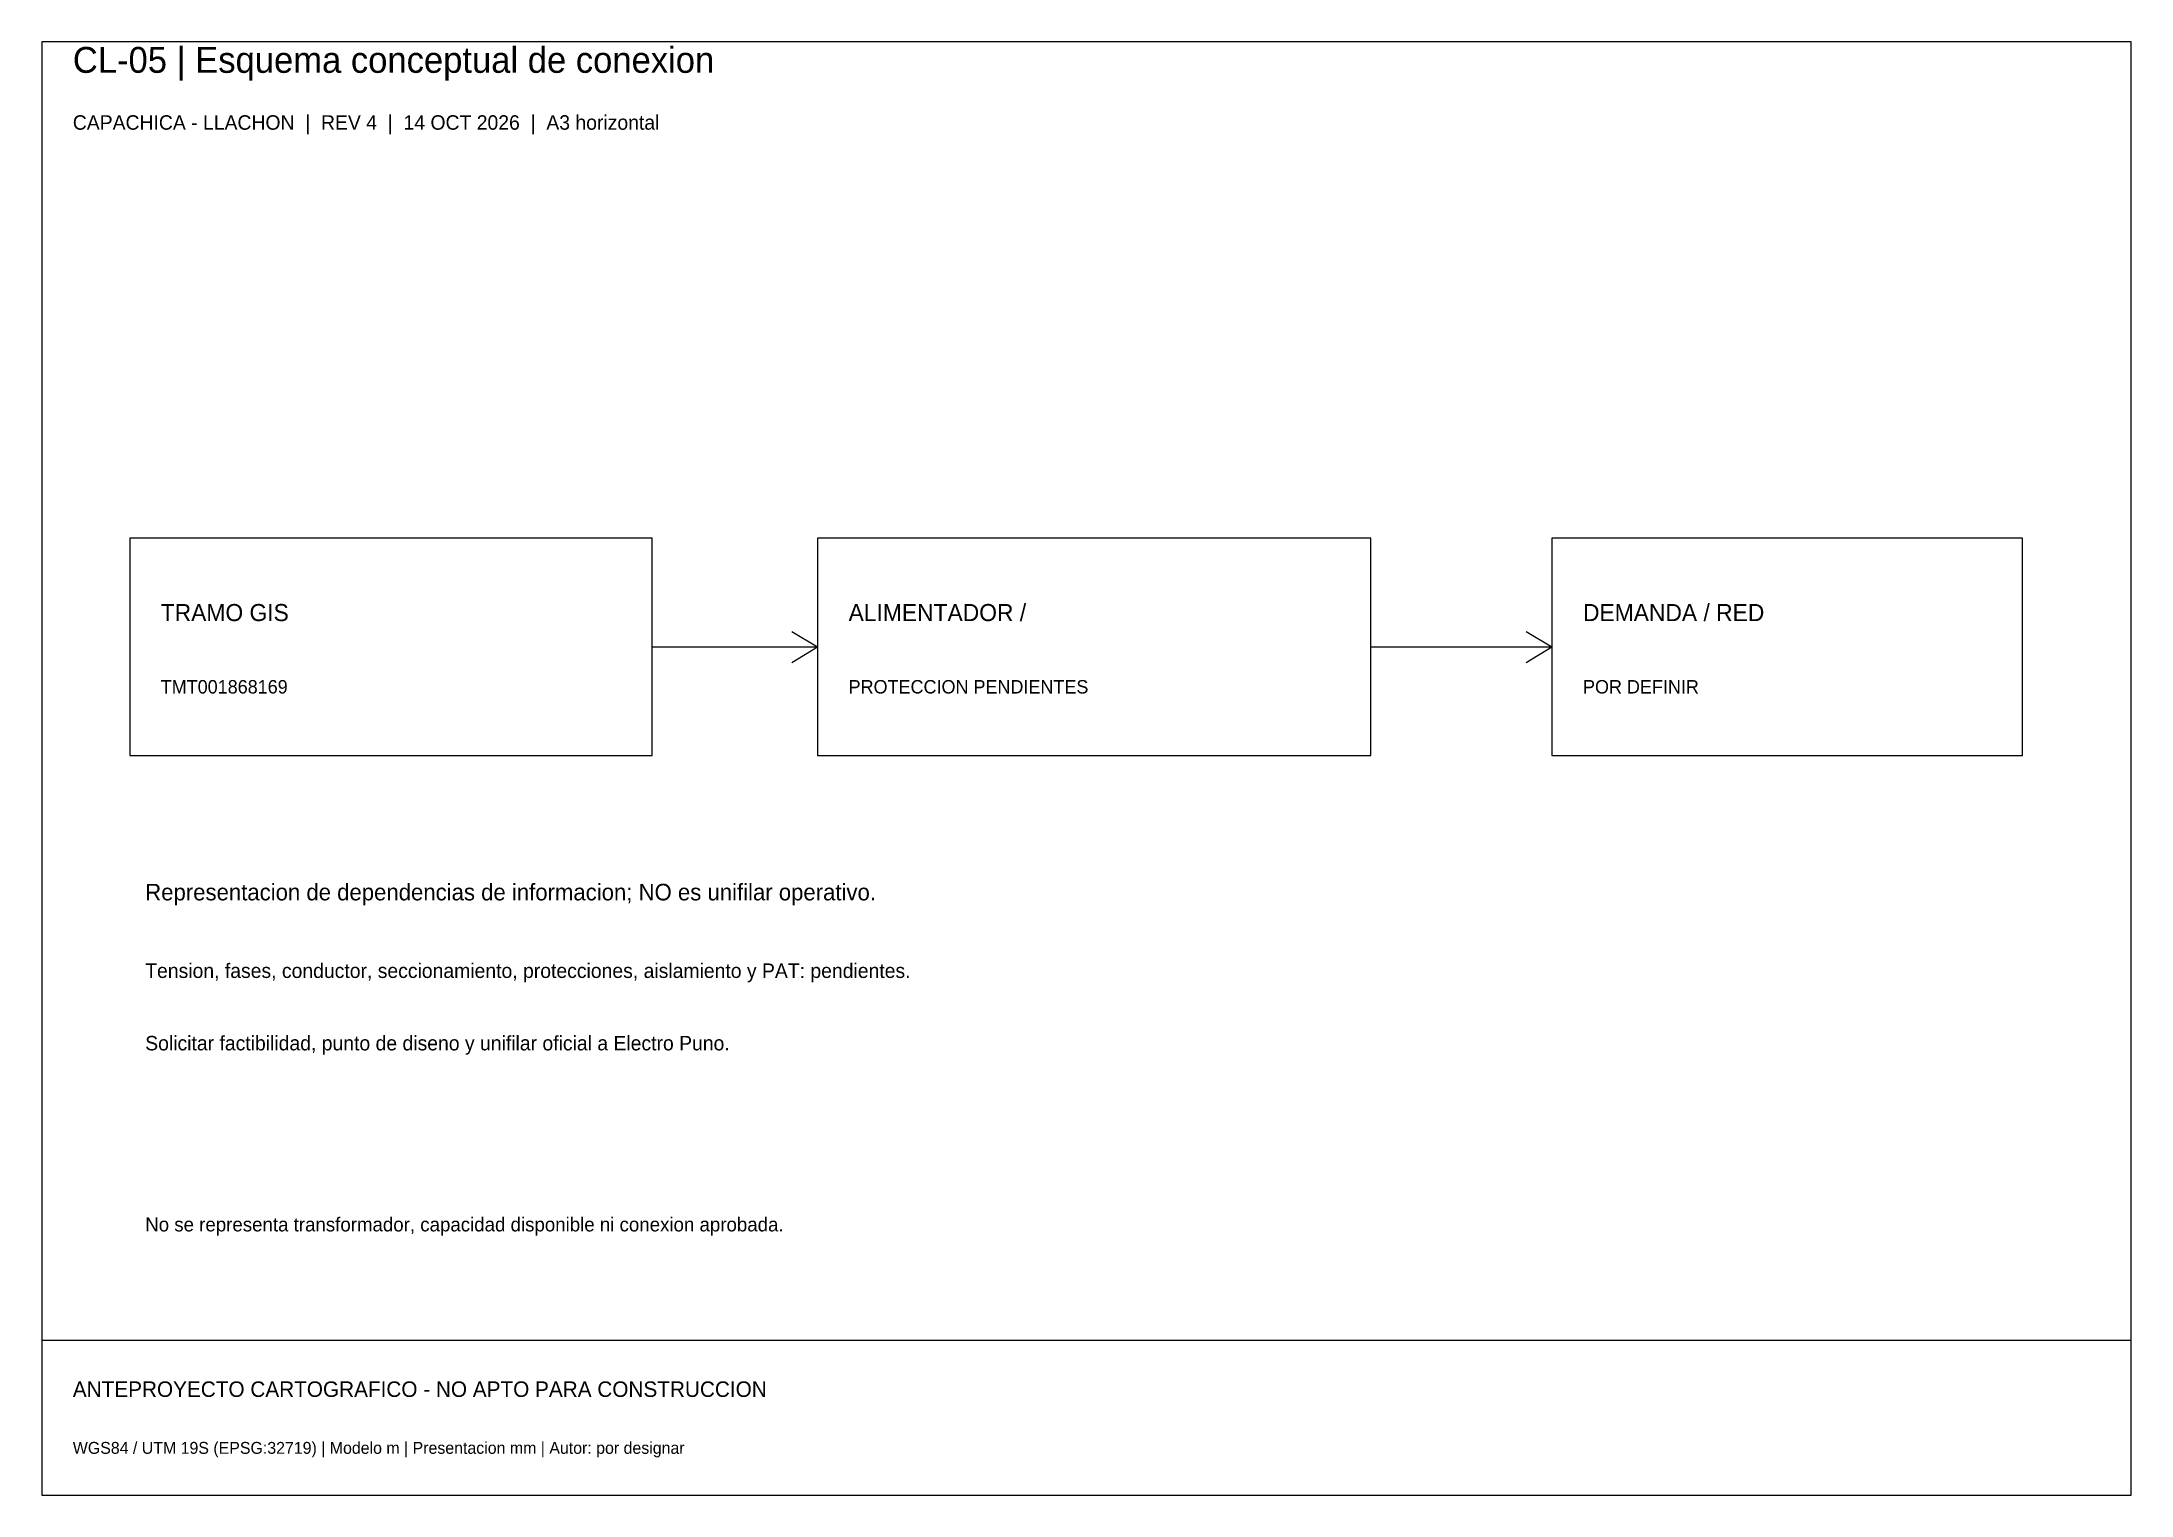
# Paper-space layout 'CL-05_A3' of a CAD drawing. Header units: metres, sheet in millimetres. Extents: x 8 to 412, y 8 to 289.
import ezdxf

# ---------------------------------------------------------------- set-up
doc = ezdxf.new("R2010")
doc.units = ezdxf.units.M
for name, color, linetype in [('MARCO', 7, 'Continuous'), ('NOTA', 1, 'Continuous'), ('TEXT', 7, 'Continuous')]:
    doc.layers.add(name, color=color, linetype=linetype)

psp = doc.layouts.new('CL-05_A3')

# ---------------------------------------------------------------- linework, layer by layer
at = {"layer": 'MARCO'}
psp.add_line((8, 38), (412, 38), dxfattribs=at)
for points in [[(8, 8), (412, 8), (412, 289), (8, 289), (8, 8)], [(25, 151), (126, 151), (126, 193), (25, 193), (25, 151)], [(158, 151), (265, 151), (265, 193), (158, 193), (158, 151)], [(300, 151), (391, 151), (391, 193), (300, 193), (300, 151)]]:
    psp.add_lwpolyline(points, dxfattribs=at)
at = {"layer": 'NOTA'}
for p, q in [((153, 175), (158, 172)), ((295, 175), (300, 172)), ((126, 172), (158, 172)), ((153, 169), (158, 172)), ((265, 172), (300, 172)), ((295, 169), (300, 172))]:
    psp.add_line(p, q, dxfattribs=at)

# ---------------------------------------------------------------- texts
for s, height, p in [('Representacion de dependencias de informacion; NO es unifilar operativo.', 3.2, (28, 123)), ('No se representa transformador, capacidad disponible ni conexion aprobada.', 2.7, (28, 59)), ('ANTEPROYECTO CARTOGRAFICO - NO APTO PARA CONSTRUCCION', 3, (14, 27))]:
    psp.add_text(s, height=height, dxfattribs=at).set_placement(p)
at = {"layer": 'TEXT'}
for s, height, p in [('CL-05 | Esquema conceptual de conexion', 5, (14, 283)), ('CAPACHICA - LLACHON  |  REV 4  |  14 OCT 2026  |  A3 horizontal', 2.8, (14, 272)), ('TRAMO GIS', 3.3, (31, 177)), ('ALIMENTADOR /', 3.3, (164, 177)), ('DEMANDA / RED', 3.3, (306, 177)), ('TMT001868169', 2.6, (31, 163)), ('PROTECCION PENDIENTES', 2.6, (164, 163)), ('POR DEFINIR', 2.6, (306, 163)), ('Tension, fases, conductor, seccionamiento, protecciones, aislamiento y PAT: pendientes.', 2.8, (28, 108)), ('Solicitar factibilidad, punto de diseno y unifilar oficial a Electro Puno.', 2.8, (28, 94)), ('WGS84 / UTM 19S (EPSG:32719) | Modelo m | Presentacion mm | Autor: por designar', 2.3, (14, 16))]:
    psp.add_text(s, height=height, dxfattribs=at).set_placement(p)

doc.saveas('drawing.dxf')
